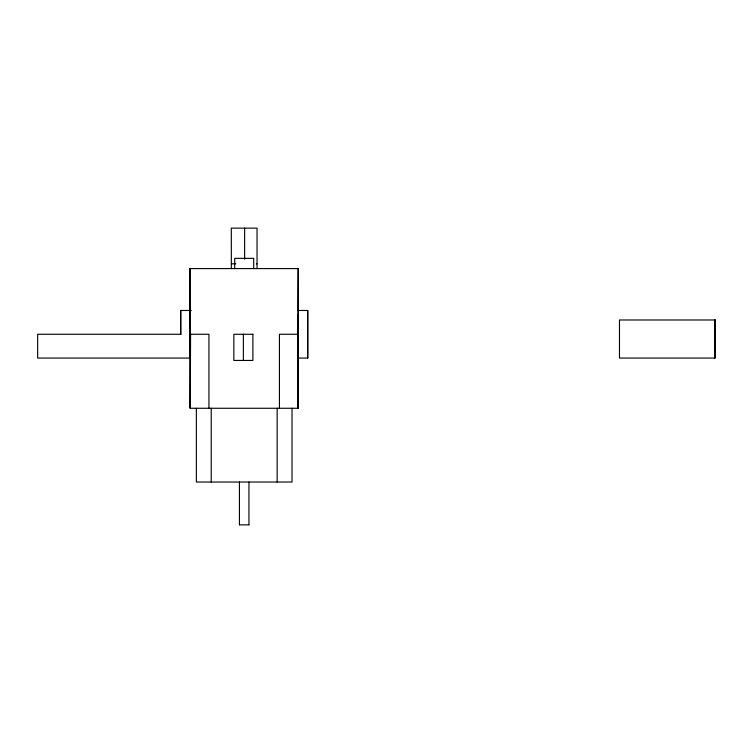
<?xml version="1.0" encoding="UTF-8"?>
<svg xmlns="http://www.w3.org/2000/svg" width="753" height="753" viewBox="0 0 753 753"><rect width="100%" height="100%" fill="white"/><g stroke="black" fill="none" stroke-linecap="round" stroke-linejoin="round"><path stroke-width="1.13" d="M180.711 310.471L180.711 334.266L180.711 310.471L191.3 310.471M190.255 310.471L190.255 358.061L37.65 358.061L37.65 334.266L180.908 334.266M298.15 315.498L298.132 408.267L190.189 408.267L190.18 268.586L298.207 268.586L298.207 334.266L279.438 334.266L279.438 408.267M298.207 268.586L297.943 310.81M298.207 334.266L298.207 310.471L307.723 310.471L307.723 358.061L298.329 358.061M307.723 358.061L307.723 310.471M298.075 334.266L298.113 314.33M190.575 334.266L190.255 408.267L190.18 268.586L190.18 334.266L208.948 334.266L208.948 408.267M297.811 333.09L297.906 317.841M231.35 263.832L235.783 263.832M256.415 263.832L256.989 263.832M239.492 524.86L248.895 524.86M297.811 335.443L298.207 408.267M297.811 336.61L298.132 408.267M190.18 268.586L190.255 334.266M714.653 319.987L714.653 358.061M292.023 408.267L292.023 482.033L196.373 482.033L196.364 408.267M277.16 408.267L277.16 482.033M257.037 268.586L257.037 228.14L231.303 228.14L231.34 268.586M253.705 268.586L253.705 258.354L234.729 258.354L234.672 268.586M248.951 482.033L248.951 524.86M244.64 228.14L244.64 259.22M243.37 334.266L243.37 360.442M239.435 482.033L239.435 524.86M211.226 408.267L211.226 482.033M715.35 319.987L619.474 319.987L619.474 358.061L715.35 358.061L715.35 319.987M252.895 334.266L233.854 334.266L233.854 360.442L252.895 360.442L252.895 334.266"/></g></svg>
